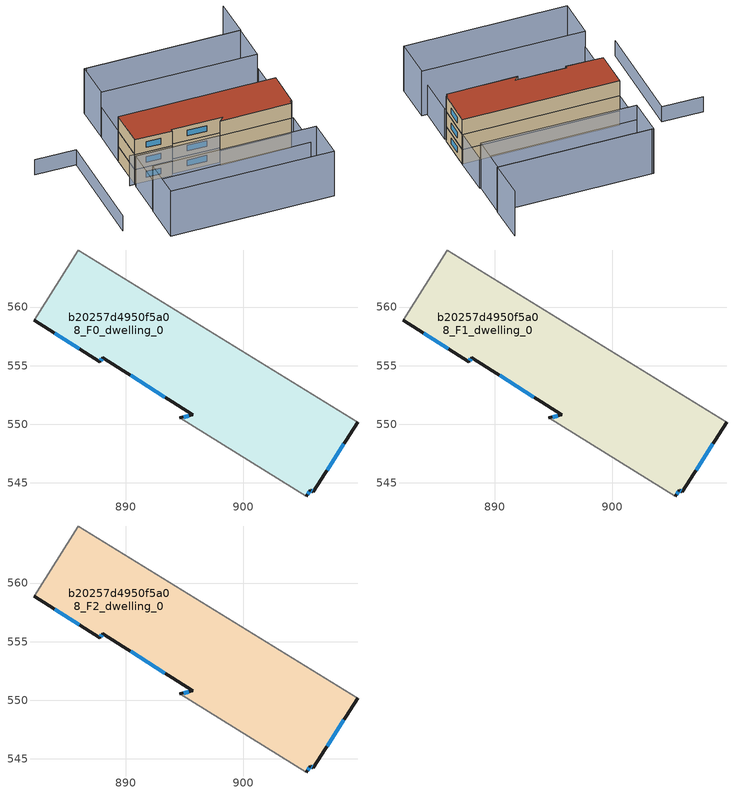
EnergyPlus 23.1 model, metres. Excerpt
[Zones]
b20257d4950f5a08_F0_dwelling_0
 floor ground (EU_floor_Construction): 909.78,550.19 905.98,544.24 905.73,544.4 905.4,543.89 894.61,550.54 895.69,550.8 888.04,555.69 887.8,555.31 882.19,558.89 885.97,564.86 z0
 wall outside (EU_wall_Construction): 905.4,543.89 905.73,544.4 905.98,544.24 909.78,550.19 / 882.19,558.89 887.8,555.31 888.04,555.69 895.69,550.8 894.61,550.54 z0:3
 wall adiabatic (EU_wall_Construction): 909.78,550.19 885.97,564.86 882.19,558.89 / 894.61,550.54 905.4,543.89 z0:3
 window (EU_Window_Construction): 907.17,546.09 908.6,548.33 / 905.81,544.35 905.9,544.29 / 905.5,544.05 905.63,544.24 / 895.36,550.72 894.95,550.62 / 890.42,554.16 893.31,552.32 / 887.87,555.43 887.96,555.57 / 883.94,557.78 886.05,556.43 z0.93:2.07
b20257d4950f5a08_F1_dwelling_0
 floor to b20257d4950f5a08_F0_dwelling_0 (EU_floor_Construction): 909.78,550.19 905.98,544.24 905.73,544.4 905.4,543.89 894.61,550.54 895.69,550.8 888.03,555.69 887.8,555.31 882.19,558.89 885.97,564.86 z3
 wall outside (EU_wall_Construction): 905.4,543.89 905.73,544.4 905.98,544.24 909.78,550.19 / 882.19,558.89 887.8,555.31 888.04,555.69 895.69,550.8 894.61,550.54 z3:6
 wall adiabatic (EU_wall_Construction): 909.78,550.19 885.97,564.86 882.19,558.89 / 894.61,550.54 905.4,543.89 z3:6
 window (EU_Window_Construction): 907.17,546.09 908.6,548.33 / 905.81,544.35 905.9,544.29 / 905.5,544.05 905.63,544.24 / 895.36,550.72 894.95,550.62 / 890.42,554.16 893.31,552.32 / 887.87,555.43 887.96,555.57 / 883.94,557.78 886.05,556.43 z3.93:5.07
b20257d4950f5a08_F2_dwelling_0
 floor to b20257d4950f5a08_F1_dwelling_0 (EU_floor_Construction): 909.78,550.19 905.98,544.24 905.73,544.4 905.4,543.89 894.61,550.54 895.69,550.8 888.03,555.69 887.8,555.31 882.19,558.89 885.97,564.86 z6
 wall outside (EU_wall_Construction): 905.4,543.89 905.73,544.4 905.98,544.24 909.78,550.19 / 882.19,558.89 887.8,555.31 888.04,555.69 895.69,550.8 894.61,550.54 z6:9
 wall adiabatic (EU_wall_Construction): 909.78,550.19 885.97,564.86 882.19,558.89 / 894.61,550.54 905.4,543.89 z6:9
 window (EU_Window_Construction): 907.17,546.09 908.6,548.33 / 905.81,544.35 905.9,544.29 / 905.5,544.05 905.63,544.24 / 895.36,550.72 894.95,550.62 / 890.42,554.16 893.31,552.32 / 887.87,555.43 887.96,555.57 / 883.94,557.78 886.05,556.43 z6.93:8.07
 roof outside (EU_roof_Construction): 905.98,544.24 909.78,550.19 885.97,564.86 882.19,558.89 887.8,555.31 888.04,555.69 895.69,550.8 894.61,550.54 905.4,543.89 905.73,544.4 z9
shading: 882.19,558.89 881.46,559.36 / 901.72,537.37 877.94,552.17 / 877.94,552.17 881.89,558.52 / 881.89,558.52 905.67,543.72 / 905.67,543.72 901.72,537.37 / 889.84,571.1 913.61,556.34 / 913.61,556.34 909.73,550.1 / 909.73,550.1 885.97,564.86 / 885.97,564.86 889.84,571.1 z0:6; 921.19,568.76 917.27,562.48 / 917.27,562.48 893.74,577.14 / 893.7,577.17 917.21,562.53 / 917.21,562.53 913.41,556.43 / 913.41,556.43 889.9,571.07 / 889.9,571.07 893.7,577.17 / 877.89,552.2 902.56,536.85 / 902.56,536.85 898.52,530.37 / 898.52,530.37 873.86,545.71 / 873.86,545.71 877.89,552.2 z0:9; 874.9,573.83 881.11,569.93 / 881.11,569.93 870.49,553 z0:3
[Building]
EU S2 Campaign: North Axis=0; Terrain=City; Solar Distribution=FullExterior
[Site:Location]
Montreal-Trudeau.Intl.AP: Latitude=45.4667; Longitude=-73.75; Time Zone=-5; Elevation=36
[SizingPeriod:WeatherFileDays]
AnnualSizingPeriod: Begin Month=1; Begin Day of Month=1; End Month=12; End Day of Month=31; Day of Week for Start Day=Monday; Use Weather File Daylight Saving Period=No; Use Weather File Rain and Snow Indicators=No
[MATERIAL]
EU_InternalMass_Material: Roughness=MediumRough; Thickness=0.1; Conductivity=1; Density=1800; Specific Heat=900; Thermal Absorptance=0.9; Solar Absorptance=0.7; Visible Absorptance=0.7
[MATERIAL:NOMASS] Roughness=MediumRough; Thermal Absorptance=0.9; Solar Absorptance=0.7; Visible Absorptance=0.7
Name | Thermal Resistance
EU_wall_NoMass; EU_floor_NoMass | 1.36485
EU_roof_NoMass | 2.55992
[WINDOWMATERIAL:SIMPLEGLAZINGSYSTEM]
EU_Window_SimpleGlazing: UFactor=3.92339; Solar Heat Gain Coefficient=0.8; Visible Transmittance=0.8
[CONSTRUCTION]
EU_wall_Construction: EU_wall_NoMass
EU_roof_Construction: EU_roof_NoMass
EU_floor_Construction: EU_floor_NoMass
EU_Window_Construction: EU_Window_SimpleGlazing
EU_InternalMass_Construction: EU_InternalMass_Material
[ZONE] Type=1; Multiplier=1; Ceiling Height=autocalculate; Floor Area=autocalculate; Part of Total Floor Area=Yes
Name | Volume
b20257d4950f5a08_F0_dwelling_0 | 608.312
b20257d4950f5a08_F1_dwelling_0; b20257d4950f5a08_F2_dwelling_0 | 608.31
[INTERNALMASS] Construction=EU_InternalMass_Construction; Surface Area=202.77
Name | Zone or ZoneList
b20257d4950f5a08_F0_dwelling_0_EU_InternalMass | b20257d4950f5a08_F0_dwelling_0
b20257d4950f5a08_F1_dwelling_0_EU_InternalMass | b20257d4950f5a08_F1_dwelling_0
b20257d4950f5a08_F2_dwelling_0_EU_InternalMass | b20257d4950f5a08_F2_dwelling_0
[OTHEREQUIPMENT] Fuel Type=Electricity; Design Level Calculation Method=Watts/Area; Power per Zone Floor Area=1; Fraction Latent=0; Fraction Radiant=0; Fraction Lost=0; Carbon Dioxide Generation Rate=0; EndUse Subcategory=EU_Step8_InternalGains
Name | Zone or ZoneList or Space or SpaceList | Schedule
EU_Step8_InternalGain_b20257d4950f5a08_F0_dwelling_0_f000 | b20257d4950f5a08_F0_dwelling_0 | EU_Step8_GainSchedule_b20257d4950f5a08_F0_dwelling_0_f000
EU_Step8_InternalGain_b20257d4950f5a08_F1_dwelling_0_f000 | b20257d4950f5a08_F1_dwelling_0 | EU_Step8_GainSchedule_b20257d4950f5a08_F1_dwelling_0_f000
EU_Step8_InternalGain_b20257d4950f5a08_F2_dwelling_0_f000 | b20257d4950f5a08_F2_dwelling_0 | EU_Step8_GainSchedule_b20257d4950f5a08_F2_dwelling_0_f000
[ZONEVENTILATION:DESIGNFLOWRATE] Schedule=EU_AlwaysOn; Design Flow Rate Calculation Method=AirChanges/Hour; Air Changes per Hour=0.860309; Ventilation Type=Natural; Fan Pressure Rise=0; Fan Total Efficiency=1; Constant Term Coefficient=1; Temperature Term Coefficient=0; Velocity Term Coefficient=0; Velocity Squared Term Coefficient=0; Minimum Indoor Temperature=-100; Maximum Indoor Temperature=100; Delta Temperature=-100; Minimum Outdoor Temperature=-100; Maximum Outdoor Temperature=100; Maximum Wind Speed=40
Name | Zone or ZoneList or Space or SpaceList
EU_ConstantAir_b20257d4950f5a08_F0_dwelling_0 | b20257d4950f5a08_F0_dwelling_0
EU_ConstantAir_b20257d4950f5a08_F1_dwelling_0 | b20257d4950f5a08_F1_dwelling_0
EU_ConstantAir_b20257d4950f5a08_F2_dwelling_0 | b20257d4950f5a08_F2_dwelling_0
[HVACTEMPLATE:THERMOSTAT] Constant Heating Setpoint=20; Constant Cooling Setpoint=50
EU_HeatOnly_b20257d4950f5a08_F0_dwelling_0; EU_HeatOnly_b20257d4950f5a08_F1_dwelling_0; EU_HeatOnly_b20257d4950f5a08_F2_dwelling_0
[HVACTEMPLATE:ZONE:IDEALLOADSAIRSYSTEM] System Availability Schedule=EU_AlwaysOn; Maximum Heating Supply Air Temperature=50; Minimum Cooling Supply Air Temperature=13; Maximum Heating Supply Air Humidity Ratio=0.0156; Minimum Cooling Supply Air Humidity Ratio=0.0077; Heating Limit=NoLimit; Cooling Limit=NoLimit; Heating Availability Schedule=EU_AlwaysOn; Cooling Availability Schedule=EU_CoolingOff; Dehumidification Control Type=ConstantSensibleHeatRatio; Cooling Sensible Heat Ratio=0.7; Dehumidification Setpoint=60; Humidification Control Type=None; Humidification Setpoint=30; Outdoor Air Method=None; Outdoor Air Flow Rate per Person=0.00944; Outdoor Air Flow Rate per Zone Floor Area=0; Outdoor Air Flow Rate per Zone=0; Demand Controlled Ventilation Type=None; Outdoor Air Economizer Type=NoEconomizer; Heat Recovery Type=None; Sensible Heat Recovery Effectiveness=0.7; Latent Heat Recovery Effectiveness=0.65
Name | Template Thermostat
b20257d4950f5a08_F0_dwelling_0 | EU_HeatOnly_b20257d4950f5a08_F0_dwelling_0
b20257d4950f5a08_F1_dwelling_0 | EU_HeatOnly_b20257d4950f5a08_F1_dwelling_0
b20257d4950f5a08_F2_dwelling_0 | EU_HeatOnly_b20257d4950f5a08_F2_dwelling_0
[SIZING:ZONE] Zone Cooling Design Supply Air Temperature Input Method=SupplyAirTemperature; Zone Cooling Design Supply Air Temperature=13; Zone Heating Design Supply Air Temperature Input Method=SupplyAirTemperature; Zone Heating Design Supply Air Temperature=50; Zone Cooling Design Supply Air Humidity Ratio=0.008; Zone Heating Design Supply Air Humidity Ratio=0.008; Cooling Design Air Flow Method=DesignDay; Cooling Design Air Flow Rate=0; Cooling Minimum Air Flow per Zone Floor Area=0.000762; Cooling Minimum Air Flow=0; Cooling Minimum Air Flow Fraction=0.2; Heating Design Air Flow Method=DesignDay; Heating Design Air Flow Rate=0; Heating Maximum Air Flow per Zone Floor Area=0.002032; Heating Maximum Air Flow=0.141576; Heating Maximum Air Flow Fraction=0.3; Account for Dedicated Outdoor Air System=No; Dedicated Outdoor Air System Control Strategy=NeutralSupplyAir; Dedicated Outdoor Air Low Setpoint Temperature for Design=autosize; Dedicated Outdoor Air High Setpoint Temperature for Design=autosize; Zone Load Sizing Method=Sensible Load Only No Latent Load; Zone Latent Cooling Design Supply Air Humidity Ratio Input Method=HumidityRatioDifference; Zone Cooling Design Supply Air Humidity Ratio Difference=0.005; Zone Latent Heating Design Supply Air Humidity Ratio Input Method=HumidityRatioDifference; Zone Humidification Design Supply Air Humidity Ratio Difference=0.005
b20257d4950f5a08_F0_dwelling_0; b20257d4950f5a08_F1_dwelling_0; b20257d4950f5a08_F2_dwelling_0
[SCHEDULE:CONSTANT]
Name | Hourly Value
EU_AlwaysOn | 1
EU_CoolingOff | 0
[SCHEDULE:FILE] Column Number=1; Rows to Skip at Top=0; Number of Hours of Data=8760; Column Separator=Comma; Interpolate to Timestep=No; Minutes per Item=60; Adjust Schedule for Daylight Savings=Yes
Name | File
EU_Step8_GainSchedule_b20257d4950f5a08_F0_dwelling_0_f000 | ../../schedules/b20257d4950f5a08/b20257d4950f5a08_F0_dwelling_0_f000_gain.csv
EU_Step8_GainSchedule_b20257d4950f5a08_F1_dwelling_0_f000 | ../../schedules/b20257d4950f5a08/b20257d4950f5a08_F1_dwelling_0_f000_gain.csv
EU_Step8_GainSchedule_b20257d4950f5a08_F2_dwelling_0_f000 | ../../schedules/b20257d4950f5a08/b20257d4950f5a08_F2_dwelling_0_f000_gain.csv
